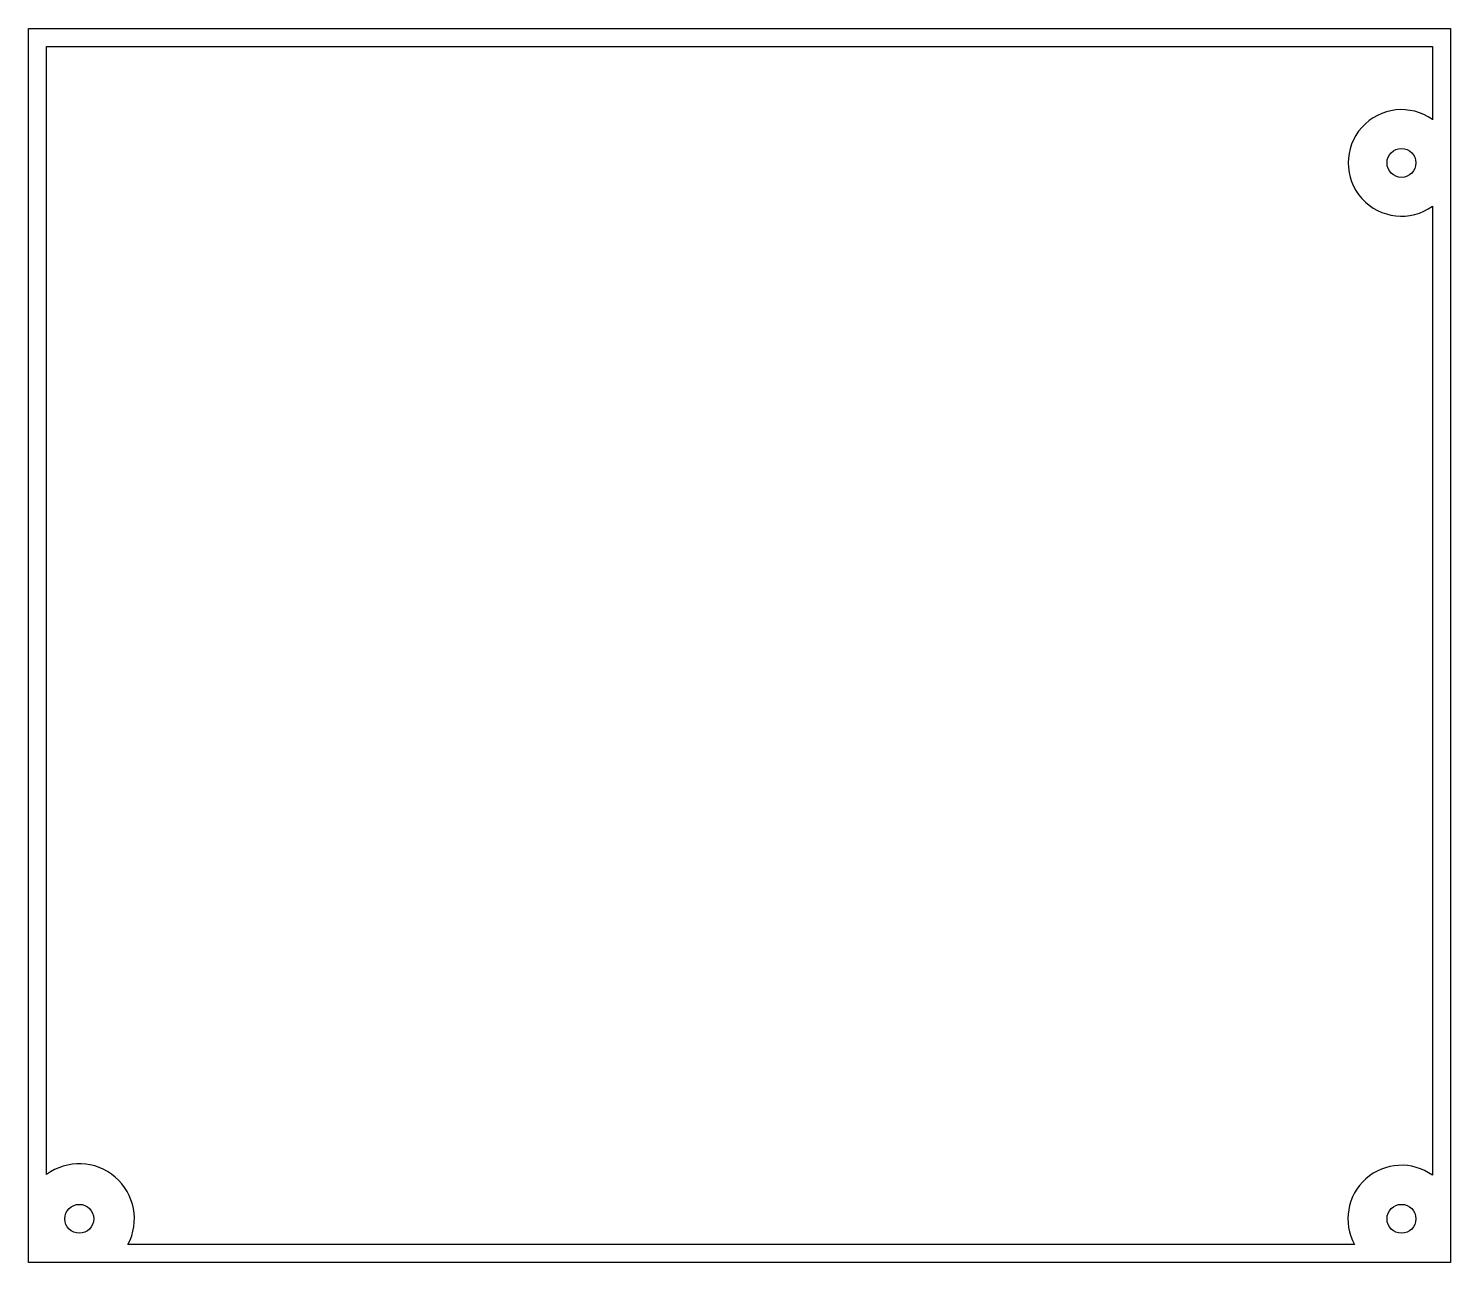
# Model space of a CAD drawing. Header units: millimetres. Extents: x 17 to 174, y -167 to -30.
import ezdxf

# ---------------------------------------------------------------- set-up
doc = ezdxf.new("R2010")
doc.units = ezdxf.units.MM
doc.header["$MEASUREMENT"] = 0
doc.layers.add('Default', color=7, linetype='Continuous', true_color=0x000000)

msp = doc.modelspace()

# ---------------------------------------------------------------- linework, layer by layer
at = {"layer": 'Default'}
for p, q in [((172.44, -49.79, 1.6), (172.44, -157.18, 1.6)), ((163.8, -164.85, 1.6), (27.89, -164.85, 1.6))]:
    msp.add_line(p, q, dxfattribs=at)
for points in [[(16.86, -166.85), (16.86, -30.1), (174.44, -30.1), (174.44, -166.85), (16.86, -166.85)], [(18.86, -157.1), (18.86, -32.1), (172.44, -32.1), (172.44, -40.21)]]:
    msp.add_lwpolyline(points, dxfattribs=at)
for centre in [(169, -45, 1.6), (22.5, -162, 1.6), (169, -162, 1.6)]:
    msp.add_circle(centre, 1.6, dxfattribs=at)
for centre, radius, start, end in [((169, -45, 1.6), 5.9, 54.3405, 305.6595), ((22.5, -162, 1.6), 6.1, 332.1592, 126.5889), ((169, -162, 1.6), 5.93, 54.5082, 208.7292)]:
    msp.add_arc(centre, radius, start, end, dxfattribs=at)

doc.saveas('drawing.dxf')
